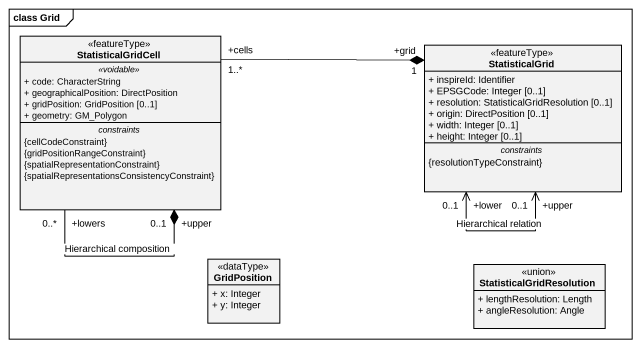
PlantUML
@startuml
mainframe class Grid
hide circle
hide empty members
skinparam classAttributeIconSize 0
class StatisticalGridCell <<featureType>> {
  .. <<voidable>> ..
  + code: CharacterString
  + geographicalPosition: DirectPosition
  + gridPosition: GridPosition [0..1]
  + geometry: GM_Polygon
  -- constraints --
  {cellCodeConstraint}
  {gridPositionRangeConstraint}
  {spatialRepresentationConstraint}
  {spatialRepresentationsConsistencyConstraint}
}
class StatisticalGrid <<featureType>> {
  + inspireId: Identifier
  + EPSGCode: Integer [0..1]
  + resolution: StatisticalGridResolution [0..1]
  + origin: DirectPosition [0..1]
  + width: Integer [0..1]
  + height: Integer [0..1]
  -- constraints --
  {resolutionTypeConstraint}
}
class GridPosition <<dataType>> {
  + x: Integer
  + y: Integer
}
class StatisticalGridResolution <<union>> {
  + lengthResolution: Length
  + angleResolution: Angle
}
StatisticalGridCell "+lowers\n0..*" --* "+upper\n0..1" StatisticalGridCell : Hierarchical composition
StatisticalGridCell "+cells\n1..*" -right-* "+grid\n1" StatisticalGrid
StatisticalGrid "+lower\n0..1" <--> "+upper\n0..1" StatisticalGrid : Hierarchical relation
@enduml
